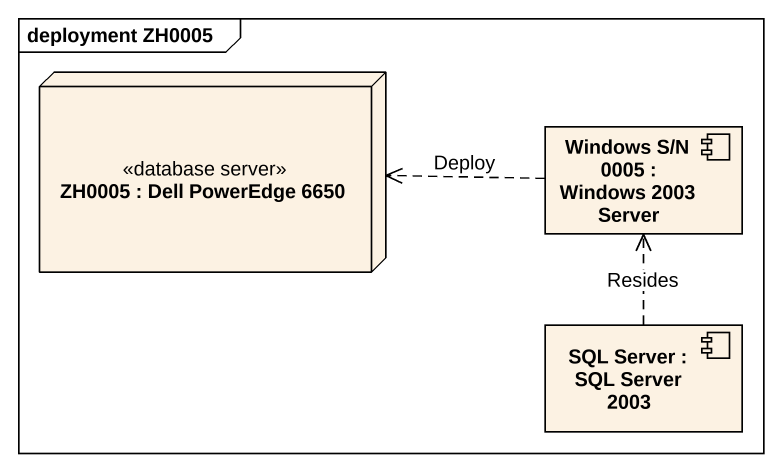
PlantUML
@startuml
mainframe deployment ZH0005
node "ZH0005 : Dell PowerEdge 6650" as ZH0005 <<database server>>
component "Windows S/N 0005 : Windows 2003 Server" as Windows_S_N_0005
component "SQL Server : SQL Server 2003" as SQL_Server
Windows_S_N_0005 .left.> ZH0005 : Deploy
SQL_Server .up.> Windows_S_N_0005 : Resides
@enduml
